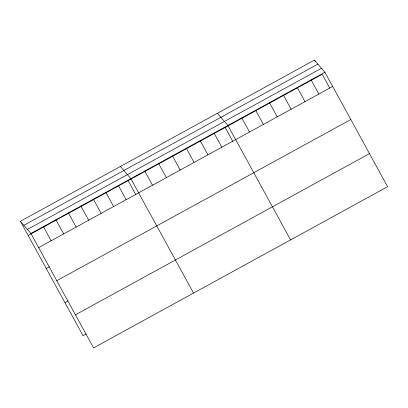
<?xml version="1.0" encoding="UTF-8"?>
<svg xmlns="http://www.w3.org/2000/svg" width="408" height="408" viewBox="0 0 408 408"><rect width="100%" height="100%" fill="white"/><g stroke="black" fill="none" stroke-linecap="round" stroke-linejoin="round"><path stroke-width="0.61" d="M20.4 221.284L314.44 60.109L324.947 72.277L387.6 186.716L93.559 347.891L30.906 233.458L20.4 221.284L83.053 335.723L86.312 333.938M23.868 225.303L317.909 64.122M27.438 229.439L321.478 68.263M30.906 233.458L324.947 72.277M28.157 235.452L322.198 74.271L329.746 88.057M38.658 247.62L332.704 86.44M46.272 268.541L49.531 266.75M56.778 280.709L350.819 119.534M64.938 302.634L68.197 300.844M75.444 314.803L369.485 153.622M217.408 113.297L227.914 125.465L290.567 239.904M120.375 166.484L130.881 178.653L193.535 293.092M314.44 60.109L315.338 61.741M311.085 79.876L318.842 94.039M297.223 87.475L304.98 101.638M283.361 95.074L291.118 109.237M269.499 102.673L277.256 116.836M255.638 110.272L263.395 124.435M241.776 117.866L249.533 132.034M225.165 127.459L232.713 141.25M214.052 133.064L221.804 147.227M200.19 140.663L207.942 154.826M186.329 148.262L194.081 162.425M172.467 155.861L180.219 170.024M158.605 163.46L166.357 177.623M144.743 171.059L152.495 185.222M128.127 180.647L135.981 194.988M118.381 185.507L126.138 199.67M105.886 192.357L113.643 206.519M93.391 199.206L101.143 213.369M80.891 206.055L88.648 220.218M68.396 212.905L76.153 227.072M55.901 219.754L63.653 233.922M43.401 226.608L51.158 240.771"/></g></svg>
